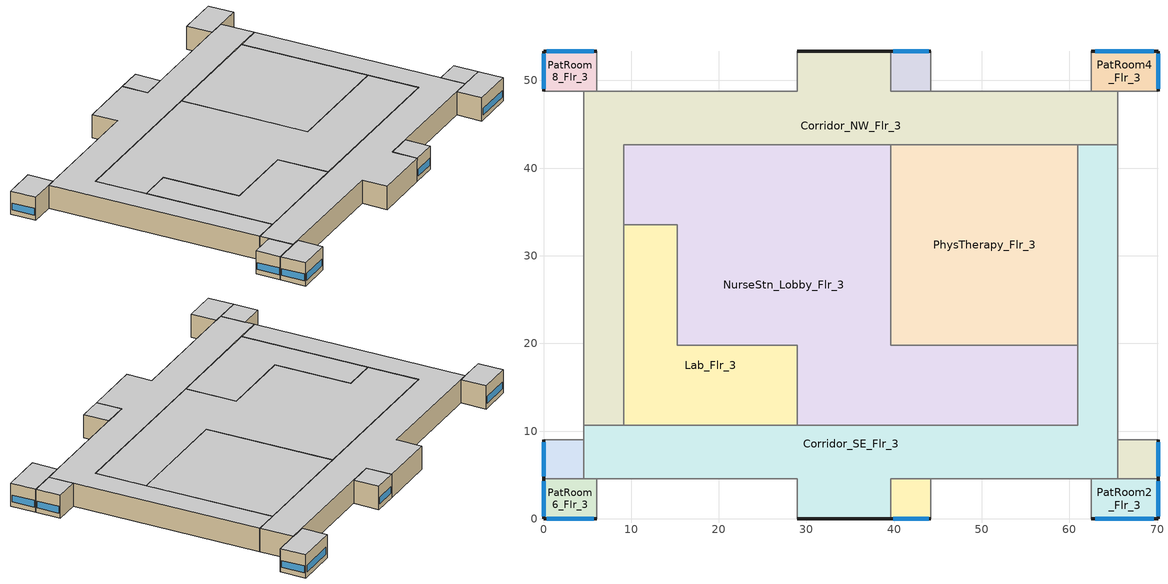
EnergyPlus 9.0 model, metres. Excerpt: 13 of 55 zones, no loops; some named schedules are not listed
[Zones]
PatRoom1_Mult10_Flr_3
 floor adiabatic (int_slab_floor): 44.2,4.57 44.2,0 39.62,0 39.62,4.57 z8.54
 wall outside (res_ext_wall): 39.62,0 44.2,0 z8.54:12.8
 wall adiabatic (int_wall): 44.2,0 44.2,4.57 39.62,4.57 39.62,0 z8.54:12.8
 window (NonreseastWindow_U_0.38_SHGC_0.38): 39.9,0 43.92,0 z9.45:10.67
 ceiling adiabatic (int_slab_ceiling): 39.62,4.57 39.62,0 44.2,0 44.2,4.57 z12.8
PatRoom2_Flr_3
 floor adiabatic (int_slab_floor): 70.1,4.57 70.1,0 62.48,0 62.48,4.57 z8.54
 wall outside (res_ext_wall): 62.48,0 70.1,0 70.1,4.57 z8.54:12.8
 wall adiabatic (int_wall): 70.1,4.57 62.48,4.57 62.48,0 z8.54:12.8
 window (NonresWindow_U_0.38_SHGC_0.38): 70.1,0.27 70.1,4.3 z9.45:10.67
 window (NonreseastWindow_U_0.38_SHGC_0.38): 62.94,0 69.65,0 z9.45:10.67
 ceiling adiabatic (int_slab_ceiling): 62.48,4.57 62.48,0 70.1,0 70.1,4.57 z12.8
PatRoom3_Mult10_Flr_3
 floor adiabatic (int_slab_floor): 70.1,8.99 70.1,4.57 65.53,4.57 65.53,8.99 z8.54
 wall outside (res_ext_wall): 70.1,4.57 70.1,8.99 z8.54:12.8
 wall adiabatic (int_wall): 70.1,8.99 65.53,8.99 65.53,4.57 70.1,4.57 z8.54:12.8
 window (NonresWindow_U_0.38_SHGC_0.38): 70.1,4.84 70.1,8.73 z9.45:10.67
 ceiling adiabatic (int_slab_ceiling): 65.53,8.99 65.53,4.57 70.1,4.57 70.1,8.99 z12.8
PatRoom4_Flr_3
 floor adiabatic (int_slab_floor): 70.1,53.34 70.1,48.77 62.48,48.77 62.48,53.34 z8.54
 wall outside (res_ext_wall): 70.1,48.77 70.1,53.34 62.48,53.34 z8.54:12.8
 wall adiabatic (int_wall): 62.48,53.34 62.48,48.77 70.1,48.77 z8.54:12.8
 window (NonresWindow_U_0.38_SHGC_0.38): 69.65,53.34 62.94,53.34 / 70.1,49.04 70.1,53.07 z9.45:10.67
 ceiling adiabatic (int_slab_ceiling): 62.48,53.34 62.48,48.77 70.1,48.77 70.1,53.34 z12.8
PatRoom5_Mult10_Flr_3
 floor adiabatic (int_slab_floor): 44.2,53.34 44.2,48.77 39.62,48.77 39.62,53.34 z8.54
 wall outside (res_ext_wall): 44.2,53.34 39.62,53.34 z8.54:12.8
 wall adiabatic (int_wall): 39.62,53.34 39.62,48.77 44.2,48.77 44.2,53.34 z8.54:12.8
 window (NonresWindow_U_0.38_SHGC_0.38): 43.92,53.34 39.9,53.34 z9.45:10.67
 ceiling adiabatic (int_slab_ceiling): 39.62,53.34 39.62,48.77 44.2,48.77 44.2,53.34 z12.8
PhysTherapy_Flr_3
 floor adiabatic (int_slab_floor): 60.96,42.67 60.96,19.81 39.62,19.81 39.62,42.67 z8.54
 wall to Corridor_NW_Flr_3 (int_wall): 60.96,42.67 39.62,42.67 z8.54:12.8
 wall to Corridor_SE_Flr_3 (int_wall): 60.96,19.81 60.96,42.67 z8.54:12.8
 wall to NurseStn_Lobby_Flr_3 (int_wall): 39.62,42.67 39.62,19.81 60.96,19.81 z8.54:12.8
 ceiling adiabatic (int_slab_ceiling): 39.62,42.67 39.62,19.81 60.96,19.81 60.96,42.67 z12.8
PatRoom6_Flr_3
 floor adiabatic (int_slab_floor): 6.1,4.57 6.1,0 0,0 0,4.57 z8.54
 wall outside (res_ext_wall): 0,4.57 0,0 6.1,0 z8.54:12.8
 wall adiabatic (int_wall): 6.1,0 6.1,4.57 0,4.57 z8.54:12.8
 window (NonreseastWindow_U_0.38_SHGC_0.38): 0.37,0 5.73,0 z9.45:10.67
 window (NonresWindow_U_0.38_SHGC_0.38): 0,4.3 0,0.27 z9.45:10.67
 ceiling adiabatic (int_slab_ceiling): 0,4.57 0,0 6.1,0 6.1,4.57 z12.8
PatRoom7_Mult10_Flr_3
 floor adiabatic (int_slab_floor): 4.57,8.99 4.57,4.57 0,4.57 0,8.99 z8.54
 wall outside (res_ext_wall): 0,8.99 0,4.57 z8.54:12.8
 wall adiabatic (int_wall): 0,4.57 4.57,4.57 4.57,8.99 0,8.99 z8.54:12.8
 window (NonresWindow_U_0.38_SHGC_0.38): 0,8.73 0,4.84 z9.45:10.67
 ceiling adiabatic (int_slab_ceiling): 0,8.99 0,4.57 4.57,4.57 4.57,8.99 z12.8
PatRoom8_Flr_3
 floor adiabatic (int_slab_floor): 6.1,53.34 6.1,48.77 0,48.77 0,53.34 z8.54
 wall outside (res_ext_wall): 6.1,53.34 0,53.34 0,48.77 z8.54:12.8
 wall adiabatic (int_wall): 0,48.77 6.1,48.77 6.1,53.34 z8.54:12.8
 window (NonresWindow_U_0.38_SHGC_0.38): 5.73,53.34 0.37,53.34 / 0,53.07 0,49.04 z9.45:10.67
 ceiling adiabatic (int_slab_ceiling): 0,53.34 0,48.77 6.1,48.77 6.1,53.34 z12.8
NurseStn_Lobby_Flr_3
 floor adiabatic (int_slab_floor): 9.14,42.67 39.62,42.67 39.62,19.81 60.96,19.81 60.96,10.67 28.96,10.67 28.96,19.81 15.24,19.81 15.24,33.53 9.14,33.53 z8.54
 wall to Corridor_NW_Flr_3 (Air_Wall): 39.62,42.67 9.14,42.67 9.14,33.53 z8.54:12.8
 wall to Corridor_SE_Flr_3 (Air_Wall): 28.96,10.67 60.96,10.67 60.96,19.81 z8.54:12.8
 wall to Lab_Flr_3 (int_wall): 9.14,33.53 15.24,33.53 15.24,19.81 28.96,19.81 28.96,10.67 z8.54:12.8
 ceiling adiabatic (int_slab_ceiling): 9.14,42.67 9.14,33.53 15.24,33.53 15.24,19.81 28.96,19.81 28.96,10.67 60.96,10.67 60.96,19.81 39.62,19.81 39.62,42.67 z12.8
Lab_Flr_3
 floor adiabatic (int_slab_floor): 9.14,33.53 15.24,33.53 15.24,19.81 28.96,19.81 28.96,10.67 9.14,10.67 z8.54
 wall to Corridor_SE_Flr_3 (int_wall): 9.14,10.67 28.96,10.67 z8.54:12.8
 wall to Corridor_NW_Flr_3 (int_wall): 9.14,33.58 9.14,10.67 z8.54:12.8
 ceiling adiabatic (int_slab_ceiling): 9.14,33.53 9.14,10.67 28.96,10.67 28.96,19.81 15.24,19.81 15.24,33.53 z12.8
Corridor_SE_Flr_3
 floor adiabatic (int_slab_floor): 4.57,4.57 4.57,10.67 60.96,10.67 60.96,42.67 65.53,42.67 65.53,4.57 39.62,4.57 39.62,0 28.96,0 28.96,4.57 z8.54
 wall outside (res_ext_wall): 28.96,0 39.62,0 z8.54:12.8
 wall adiabatic (int_wall): 39.62,0 39.62,4.57 65.53,4.57 65.53,42.67 / 4.57,10.67 4.57,4.57 28.96,4.57 28.96,0 z8.54:12.8
 wall to Corridor_NW_Flr_3 (Air_Wall): 65.53,42.67 60.96,42.67 / 9.14,10.67 4.57,10.67 z8.54:12.8
 ceiling adiabatic (int_slab_ceiling): 4.57,4.57 28.96,4.57 28.96,0 39.62,0 39.62,4.57 65.53,4.57 65.53,42.67 60.96,42.67 60.96,10.67 4.57,10.67 z12.8
Corridor_NW_Flr_3
 floor adiabatic (int_slab_floor): 4.57,10.67 4.57,48.77 28.96,48.77 28.96,53.34 39.62,53.34 39.62,48.77 65.53,48.77 65.53,42.67 9.14,42.67 9.14,10.67 z8.54
 wall outside (res_ext_wall): 39.62,53.34 28.96,53.34 z8.54:12.8
 wall adiabatic (int_wall): 65.53,42.67 65.53,48.77 39.62,48.77 39.62,53.34 / 28.96,53.34 28.96,48.77 4.57,48.77 4.57,10.67 z8.54:12.8
 ceiling adiabatic (int_slab_ceiling): 4.57,10.67 9.14,10.67 9.14,42.67 65.53,42.67 65.53,48.77 39.62,48.77 39.62,53.34 28.96,53.34 28.96,48.77 4.57,48.77 z12.8
[Building]
Hospital: North Axis {deg}=-90; Terrain=City; Loads Convergence Tolerance Value=0.04; Temperature Convergence Tolerance Value {deltaC}=0.2; Solar Distribution=FullInteriorAndExterior; Maximum Number of Warmup Days=25; Minimum Number of Warmup Days=6
[Site:Location]
Site:Location=Denver-Aurora-Buckley.AFB_CO_USA WMO=724695; Latitude {N+ S-}=39.72; Longitude {W- E+}=-104.75; Time Zone Relative to GMT {GMT+/-}=-7; Elevation {m}=1726
[SizingPeriod:DesignDay] Day of Month=21; Dry-Bulb Temperature Range Modifier Type=DefaultMultipliers; Humidity Condition Type=Wetbulb; Barometric Pressure {Pa}=82237; Rain {Yes/No}=No; Snow on ground {Yes/No}=No; Daylight Savings Time Indicator=No
Name | Month | Day Type | Maximum Dry-Bulb Temperature {C} | Daily Dry-Bulb Temperature Range {C} | Wetbulb at Maximum Dry-Bulb {C} | Wind Speed {m/s} design conditions vs. traditional 6.71 m/s (15 mph) | Wind Direction {Degrees; N=0, S=180} | Solar Model Indicator | Clearness {0.0 to 1.1} | Wind Speed {m/s} design conditions vs. traditional 3.35 m/s (7mph) | ASHRAE Clear Sky Optical Depth for Beam Irradiance (taub) | ASHRAE Clear Sky Optical Depth for Diffuse Irradiance (taud)
Denver-Aurora-Buckley.AFB_CO_USA Ann Htg 99.6% Condns DB | 12 | WinterDesignDay | -17.9 | 0 | -17.9 | 2.5 | 180 | ASHRAEClearSky | 0
Denver-Aurora-Buckley.AFB_CO_USA Ann Clg .4% Condns DB=>MWB | 7 | SummerDesignDay | 33.9 | 14.8 | 15 |  | 30 | ASHRAETau |  | 3.6 | 0.423 | 2.02
[Site:WaterMainsTemperature]
Calculation Method=Correlation; Annual average outdoor air temperature {C}=9.95; Maximum difference in monthly average outdoor air temperatures {C}=23.7
[Site:GroundTemperature:FCfactorMethod]
January Ground Temperature {C}=7.1; February Ground Temperature {C}=3; March Ground Temperature {C}=-1; April Ground Temperature {C}=0.8; May Ground Temperature {C}=-0.2; June Ground Temperature {C}=4.8; July Ground Temperature {C}=6.1; August Ground Temperature {C}=13.7; September Ground Temperature {C}=22.2; October Ground Temperature {C}=22.7; November Ground Temperature {C}=21.7; December Ground Temperature {C}=18.5
[Material:NoMass]
CP02 CARPET PAD: VeryRough, 0.21648, 0.9, 0.7, 0.8
Air_Wall_Material: Rough, 0.207949, 0.9, 0.7
Res_Exterior_Wall_Insulation: MediumSmooth, 1.88434, 0.9, 0.7, 0.7
[Construction]
InteriorFurnishings: Std Wood 6inch
Air_Wall: Air_Wall_Material
int_wall: G01 13mm gypsum board, G01 13mm gypsum board
int_slab_floor: 100mm Normalweight concrete floor, CP02 CARPET PAD
int_slab_ceiling: CP02 CARPET PAD, 100mm Normalweight concrete floor
res_ext_wall: 200mm Normalweight concrete wall, Res_Exterior_Wall_Insulation, G01 13mm gypsum board
NonresWindow_U_0.38_SHGC_0.38: Nonres Window Glazing Layer
NonreseastWindow_U_0.38_SHGC_0.38: Nonres East Glazing Layer
[Material]
Name | Roughness | Thickness {m} | Conductivity {W/m-K} | Density {kg/m3} | Specific Heat {J/kg-K} | Thermal Absorptance | Solar Absorptance | Visible Absorptance | Absorptance:Thermal | Absorptance:Solar | Absorptance:Visible
Std Wood 6inch | MediumSmooth | 0.15 | 0.12 | 540 | 1210 | 0.9 | 0.7 | 0.7
G01 13mm gypsum board | Smooth | 0.0127 | 0.16 | 800 | 1090 |  |  |  | 0.9 | 0.7 | 0.5
200mm Normalweight concrete wall | MediumRough | 0.2032 | 2.31 | 2322 | 832
100mm Normalweight concrete floor | MediumRough | 0.1016 | 2.31 | 2322 | 832
[WindowMaterial:SimpleGlazingSystem] U-Factor {W/m2-K}=2.15774; Solar Heat Gain Coefficient=0.38; Visible Transmittance=0.418
Nonres Window Glazing Layer; Nonres East Glazing Layer
[Zone] Type=1; Ceiling Height {m}=4.2683; Floor Area {m2}=autocalculate; Part of Total Floor Area=YES
Name | Multiplier | Volume {m3}
PatRoom1_Mult10_Flr_3; PatRoom5_Mult10_Flr_3 | 10 | 89.21
PatRoom2_Flr_3; PatRoom4_Flr_3 | 1 | 148.71
PatRoom3_Mult10_Flr_3; PatRoom7_Mult10_Flr_3 | 10 | 86.26
PhysTherapy_Flr_3 | 1 | 2081.82
PatRoom6_Flr_3; PatRoom8_Flr_3 | 1 | 118.96
NurseStn_Lobby_Flr_3 | 1 | 3866.25
Lab_Flr_3 | 1 | 1129.43
Corridor_SE_Flr_3; Corridor_NW_Flr_3 | 1 | 2418.88
[InternalMass] Construction=InteriorFurnishings
Name | Zone | Surface Area {m2}
PatRoom1_Mult10_Flr_3_InternalMass_1 | PatRoom1_Mult10_Flr_3 | 41.8064
PatRoom2_Flr_3_InternalMass_1 | PatRoom2_Flr_3 | 69.6773
PatRoom3_Mult10_Flr_3_InternalMass_1 | PatRoom3_Mult10_Flr_3 | 40.4165
PatRoom4_Flr_3_InternalMass_1 | PatRoom4_Flr_3 | 69.6773
PatRoom5_Mult10_Flr_3_InternalMass_1 | PatRoom5_Mult10_Flr_3 | 41.8064
PhysTherapy_Flr_3_InternalMass_1 | PhysTherapy_Flr_3 | 975.4819
PatRoom6_Flr_3_InternalMass_1 | PatRoom6_Flr_3 | 55.7418
PatRoom7_Mult10_Flr_3_InternalMass_1 | PatRoom7_Mult10_Flr_3 | 40.4165
PatRoom8_Flr_3_InternalMass_1 | PatRoom8_Flr_3 | 55.7418
NurseStn_Lobby_Flr_3_InternalMass_1 | NurseStn_Lobby_Flr_3 | 1811.61
Lab_Flr_3_InternalMass_1 | Lab_Flr_3 | 529.5473
Corridor_SE_Flr_3_InternalMass_1 | Corridor_SE_Flr_3 | 1133.42
Corridor_NW_Flr_3_InternalMass_1 | Corridor_NW_Flr_3 | 1133.42
[People] Number of People Calculation Method=People; Fraction Radiant=0.3; Sensible Heat Fraction=AUTOCALCULATE; Activity Level Schedule=ACTIVITY_SCH; Enable ASHRAE 55 Comfort Warnings=No; Mean Radiant Temperature Calculation Type=ZoneAveraged; Work Efficiency Schedule=WORK_EFF_SCH; Clothing Insulation Calculation Method=ClothingInsulationSchedule; Clothing Insulation Schedule=CLOTHING_SCH; Air Velocity Schedule=AIR_VELO_SCH; Thermal Comfort Model 1 Type=FANGER
Name | Zone or ZoneList | Number of People Schedule | Number of People
PatRoom1_Mult10_Flr_3 | PatRoom1_Mult10_Flr_3 | BLDG_OCC_EXTD_SCH | 1.1244
PatRoom2_Flr_3 | PatRoom2_Flr_3 | BLDG_OCC_EXTD_SCH | 1.8744
PatRoom3_Mult10_Flr_3 | PatRoom3_Mult10_Flr_3 | BLDG_OCC_EXTD_SCH | 1.0873
PatRoom4_Flr_3 | PatRoom4_Flr_3 | BLDG_OCC_EXTD_SCH | 1.8744
PatRoom5_Mult10_Flr_3 | PatRoom5_Mult10_Flr_3 | BLDG_OCC_EXTD_SCH | 1.1244
PhysTherapy_Flr_3 | PhysTherapy_Flr_3 | BLDG_OCC_SCH | 26.2404
PatRoom6_Flr_3 | PatRoom6_Flr_3 | BLDG_OCC_EXTD_SCH | 1.4994
PatRoom7_Mult10_Flr_3 | PatRoom7_Mult10_Flr_3 | BLDG_OCC_EXTD_SCH | 1.0873
PatRoom8_Flr_3 | PatRoom8_Flr_3 | BLDG_OCC_EXTD_SCH | 1.4994
NurseStn_Lobby_Flr_3 | NurseStn_Lobby_Flr_3 | BLDG_OCC_EXTD_SCH | 12.9952
Lab_Flr_3 | Lab_Flr_3 | BLDG_OCC_SCH | 14.2446
Corridor_SE_Flr_3 | Corridor_SE_Flr_3 | BLDG_OCC_EXTD_SCH | 6.0978
Corridor_NW_Flr_3 | Corridor_NW_Flr_3 | BLDG_OCC_EXTD_SCH | 6.0978
[Lights] Design Level Calculation Method=Watts/Area; Return Air Fraction=0; Fraction Radiant=0.7; Fraction Visible=0.2; Fraction Replaceable=1; Return Air Fraction Calculated from Plenum Temperature=No
Name | Zone or ZoneList | Schedule | Watts per Zone Floor Area {W/m2}
PatRoom1_Mult10_Flr_3_Lights | PatRoom1_Mult10_Flr_3 | BLDG_LIGHT_EXTD_SCH | 6.67362
PatRoom2_Flr_3_Lights | PatRoom2_Flr_3 | BLDG_LIGHT_EXTD_SCH | 6.67362
PatRoom3_Mult10_Flr_3_Lights | PatRoom3_Mult10_Flr_3 | BLDG_LIGHT_EXTD_SCH | 6.67362
PatRoom4_Flr_3_Lights | PatRoom4_Flr_3 | BLDG_LIGHT_EXTD_SCH | 6.67362
PatRoom5_Mult10_Flr_3_Lights | PatRoom5_Mult10_Flr_3 | BLDG_LIGHT_EXTD_SCH | 6.67362
PhysTherapy_Flr_3_Lights | PhysTherapy_Flr_3 | BLDG_LIGHT_RADIOLOGY_SCH | 9.04168
PatRoom6_Flr_3_Lights | PatRoom6_Flr_3 | BLDG_LIGHT_EXTD_SCH | 6.67362
PatRoom7_Mult10_Flr_3_Lights | PatRoom7_Mult10_Flr_3 | BLDG_LIGHT_EXTD_SCH | 6.67362
PatRoom8_Flr_3_Lights | PatRoom8_Flr_3 | BLDG_LIGHT_EXTD_SCH | 6.67362
NurseStn_Lobby_Flr_3_Lights | NurseStn_Lobby_Flr_3 | BLDG_LIGHT_NURSEFLR234_SCH | 9.94585
Lab_Flr_3_Lights | Lab_Flr_3 | BLDG_LIGHT_SCH | 15.6077
Corridor_SE_Flr_3_Lights | Corridor_SE_Flr_3 | BLDG_LIGHT_CORRIDOR_SCH | 9.9028
Corridor_NW_Flr_3_Lights | Corridor_NW_Flr_3 | BLDG_LIGHT_CORRIDOR_SCH | 9.9028
[ElectricEquipment] Design Level Calculation Method=EquipmentLevel; Fraction Latent=0; Fraction Radiant=0.5; Fraction Lost=0
Name | Zone or ZoneList | Schedule | Design Level {W}
PatRoom1_Mult10_Flr_3_MiscPlug_Equip | PatRoom1_Mult10_Flr_3 | BLDG_EQUIP_EXTD_SCH | 449.8365
PatRoom2_Flr_3_MiscPlug_Equip | PatRoom2_Flr_3 | BLDG_EQUIP_EXTD_SCH | 749.7275
PatRoom3_Mult10_Flr_3_MiscPlug_Equip | PatRoom3_Mult10_Flr_3 | BLDG_EQUIP_EXTD_SCH | 434.8813
PatRoom4_Flr_3_MiscPlug_Equip | PatRoom4_Flr_3 | BLDG_EQUIP_EXTD_SCH | 749.7275
PatRoom5_Mult10_Flr_3_MiscPlug_Equip | PatRoom5_Mult10_Flr_3 | BLDG_EQUIP_EXTD_SCH | 449.8365
PhysTherapy_Flr_3_MiscPlug_Equip | PhysTherapy_Flr_3 | BLDG_EQUIP_SCH | 7872.14
PatRoom6_Flr_3_MiscPlug_Equip | PatRoom6_Flr_3 | BLDG_EQUIP_EXTD_SCH | 599.782
PatRoom7_Mult10_Flr_3_MiscPlug_Equip | PatRoom7_Mult10_Flr_3 | BLDG_EQUIP_EXTD_SCH | 434.8813
PatRoom8_Flr_3_MiscPlug_Equip | PatRoom8_Flr_3 | BLDG_EQUIP_EXTD_SCH | 599.782
NurseStn_Lobby_Flr_3_MiscPlug_Equip | NurseStn_Lobby_Flr_3 | BLDG_EQUIP_EXTD_SCH | 10136
Lab_Flr_3_MiscPlug_Equip | Lab_Flr_3 | BLDG_EQUIP_SCH | 11395.9
[Exterior:FuelEquipment] Fuel Use Type=Electricity
Name | Schedule | Design Level {W}
Elevators | BLDG_ELEVATORS | 162963
Elevators_Lights_Fan | ELEV_LIGHT_FAN_SCH_ADD_DF | 501
[Exterior:Lights]
Exterior_Lights: Schedule=Exterior_Lgt_ALWAYS_ON; Design Level {W}=9863; Control Option=AstronomicalClock
[ZoneInfiltration:DesignFlowRate] Schedule=INFIL_SCH_PNNL; Design Flow Rate Calculation Method=Flow/ExteriorArea; Flow per Exterior Surface Area {m3/s-m2}=0.00056896; Constant Term Coefficient=0; Temperature Term Coefficient=0; Velocity Term Coefficient=0.224; Velocity Squared Term Coefficient=0
Name | Zone or ZoneList
PatRoom1_Mult10_Flr_3_Infiltration | PatRoom1_Mult10_Flr_3
PatRoom2_Flr_3_Infiltration | PatRoom2_Flr_3
PatRoom3_Mult10_Flr_3_Infiltration | PatRoom3_Mult10_Flr_3
PatRoom4_Flr_3_Infiltration | PatRoom4_Flr_3
PatRoom5_Mult10_Flr_3_Infiltration | PatRoom5_Mult10_Flr_3
PhysTherapy_Flr_3_Infiltration | PhysTherapy_Flr_3
PatRoom6_Flr_3_Infiltration | PatRoom6_Flr_3
PatRoom7_Mult10_Flr_3_Infiltration | PatRoom7_Mult10_Flr_3
PatRoom8_Flr_3_Infiltration | PatRoom8_Flr_3
NurseStn_Lobby_Flr_3_Infiltration | NurseStn_Lobby_Flr_3
Lab_Flr_3_Infiltration | Lab_Flr_3
Corridor_SE_Flr_3_Infiltration | Corridor_SE_Flr_3
Corridor_NW_Flr_3_Infiltration | Corridor_NW_Flr_3
[EnergyManagementSystem:OutputVariable]
Wired_LTG: EMS Variable=Wired_LTG; Type of Data in Variable=Summed; Update Frequency=ZoneTimeStep; Units=J
[ElectricLoadCenter:Transformer]
Transformer 1: Availability Schedule=Always_On; Transformer Usage=PowerInFromGrid; Rated Capacity {VA}=500000; Phase=3; Conductor Material=Aluminum; Full Load Temperature Rise {C}=150; Fraction of Eddy Current Losses=0.1; Performance Input Method=NominalEfficiency; Nameplate Efficiency=0.991; Per Unit Load for Nameplate Efficiency=0.35; Reference Temperature for Nameplate Efficiency {C}=75; Consider Transformer Loss for Utility Cost=Yes; Meter 1=Wired_LTG_Electricity; Meter 2=InteriorEquipment:Electricity
[Schedule:Compact]
BLDG_LIGHT_CORRIDOR_SCH: Through: 12/31, For: Weekdays, Until: 8:00, 0.4806, Until: 16:00, 0.86508, Until: 24:00, 0.4806, For: SummerDesignDay, Until: 24:00, 1, For: WinterDesignDay, Until: 24:00, 0, For: Saturday, Until: 8:00, 0.4806, Until: 18:00, 0.76896, Until: 24:00, 0.4806, For: Sunday Holidays AllOtherDays, Until: 8:00, 0.4806, Until: 16:00, 0.67284, Until: 24:00, 0.4806
BLDG_LIGHT_EXTD_SCH: Through: 12/31, For: Weekdays, Until: 8:00, 0.5, Until: 16:00, 0.9, Until: 24:00, 0.5, For: SummerDesignDay, Until: 24:00, 1, For: WinterDesignDay, Until: 24:00, 0, For: Saturday, Until: 8:00, 0.5, Until: 18:00, 0.8, Until: 24:00, 0.5, For: Sunday Holidays AllOtherDays, Until: 8:00, 0.5, Until: 16:00, 0.7, Until: 24:00, 0.5
BLDG_LIGHT_NURSEFLR234_SCH: Through: 12/31, For: Weekdays, Until: 8:00, 0.485, Until: 16:00, 0.873, Until: 24:00, 0.485, For: SummerDesignDay, Until: 24:00, 1, For: WinterDesignDay, Until: 24:00, 0, For: Saturday, Until: 8:00, 0.485, Until: 18:00, 0.776, Until: 24:00, 0.485, For: Sunday Holidays AllOtherDays, Until: 8:00, 0.485, Until: 16:00, 0.679, Until: 24:00, 0.485
BLDG_LIGHT_RADIOLOGY_SCH: Through: 12/31, For: Weekdays, Until: 7:00, 0.1, Until: 8:00, 0.39, Until: 16:00, 0.702, Until: 22:00, 0.234, Until: 23:00, 0.3, Until: 24:00, 0.1, For: SummerDesignDay, Until: 24:00, 1, For: WinterDesignDay, Until: 24:00, 0, For: Saturday, Until: 7:00, 0.1, Until: 8:00, 0.156, Until: 18:00, 0.312, Until: 19:00, 0.078, Until: 24:00, 0.1, For: Sunday Holidays AllOtherDays, Until: 8:00, 0.05, Until: 16:00, 0.078, Until: 24:00, 0.05
BLDG_LIGHT_SCH: Through: 12/31, For: Weekdays, Until: 7:00, 0.1, Until: 8:00, 0.5, Until: 16:00, 0.9, Until: 23:00, 0.3, Until: 24:00, 0.1, For: SummerDesignDay, Until: 24:00, 1, For: WinterDesignDay, Until: 24:00, 0, For: Saturday, Until: 7:00, 0.1, Until: 8:00, 0.2, Until: 18:00, 0.4, Until: 24:00, 0.1, For: Sunday Holidays AllOtherDays, Until: 8:00, 0.05, Until: 16:00, 0.1, Until: 24:00, 0.05
BLDG_OCC_SCH: Through: 12/31, For: Weekdays, Until: 07:00, 0, Until: 08:00, 0.1, Until: 09:00, 0.5, Until: 17:00, 0.8, Until: 18:00, 0.5, Until: 20:00, 0.3, Until: 22:00, 0.2, Until: 24:00, 0, For: SummerDesignDay, Until: 24:00, 1, For: WinterDesignDay, Until: 24:00, 0, For: Saturday, Until: 07:00, 0, Until: 08:00, 0.1, Until: 09:00, 0.3, Until: 17:00, 0.4, Until: 19:00, 0.1, Until: 24:00, 0, For: Sunday Holidays AllOtherDays, Until: 08:00, 0, Until: 16:00, 0.05, Until: 24:00, 0
BLDG_OCC_EXTD_SCH: Through: 12/31, For: Weekdays, Until: 07:00, 0.4, Until: 08:00, 0.5, Until: 09:00, 0.6, Until: 17:00, 0.8, Until: 18:00, 0.6, Until: 20:00, 0.5, Until: 24:00, 0.4, For: SummerDesignDay, Until: 24:00, 1, For: WinterDesignDay, Until: 24:00, 0, For: Saturday, Until: 07:00, 0.4, Until: 08:00, 0.5, Until: 17:00, 0.6, Until: 19:00, 0.5, Until: 24:00, 0.4, For: Sunday Holidays AllOtherDays, Until: 08:00, 0.4, Until: 16:00, 0.6, Until: 24:00, 0.4
BLDG_EQUIP_EXTD_SCH: Through: 12/31, For: Weekdays, Until: 07:00, 0.4, Until: 08:00, 0.7, Until: 16:00, 0.9, Until: 23:00, 0.6, Until: 24:00, 0.4, For: SummerDesignDay, Until: 24:00, 1, For: WinterDesignDay, Until: 24:00, 0, For: Saturday, Until: 07:00, 0.4, Until: 08:00, 0.5, Until: 18:00, 0.65, Until: 24:00, 0.4, For: Sunday Holidays AllOtherDays, Until: 08:00, 0.4, Until: 16:00, 0.6, Until: 24:00, 0.4
ACTIVITY_SCH: Through: 12/31, For: AllDays, Until: 24:00, 120
WORK_EFF_SCH: Through: 12/31, For: AllDays, Until: 24:00, 0
AIR_VELO_SCH: Through: 12/31, For: AllDays, Until: 24:00, 0.2
CLOTHING_SCH: Through: 04/30, For: AllDays, Until: 24:00, 1, Through: 09/30, For: AllDays, Until: 24:00, 0.5, Through: 12/31, For: AllDays, Until: 24:00, 1
